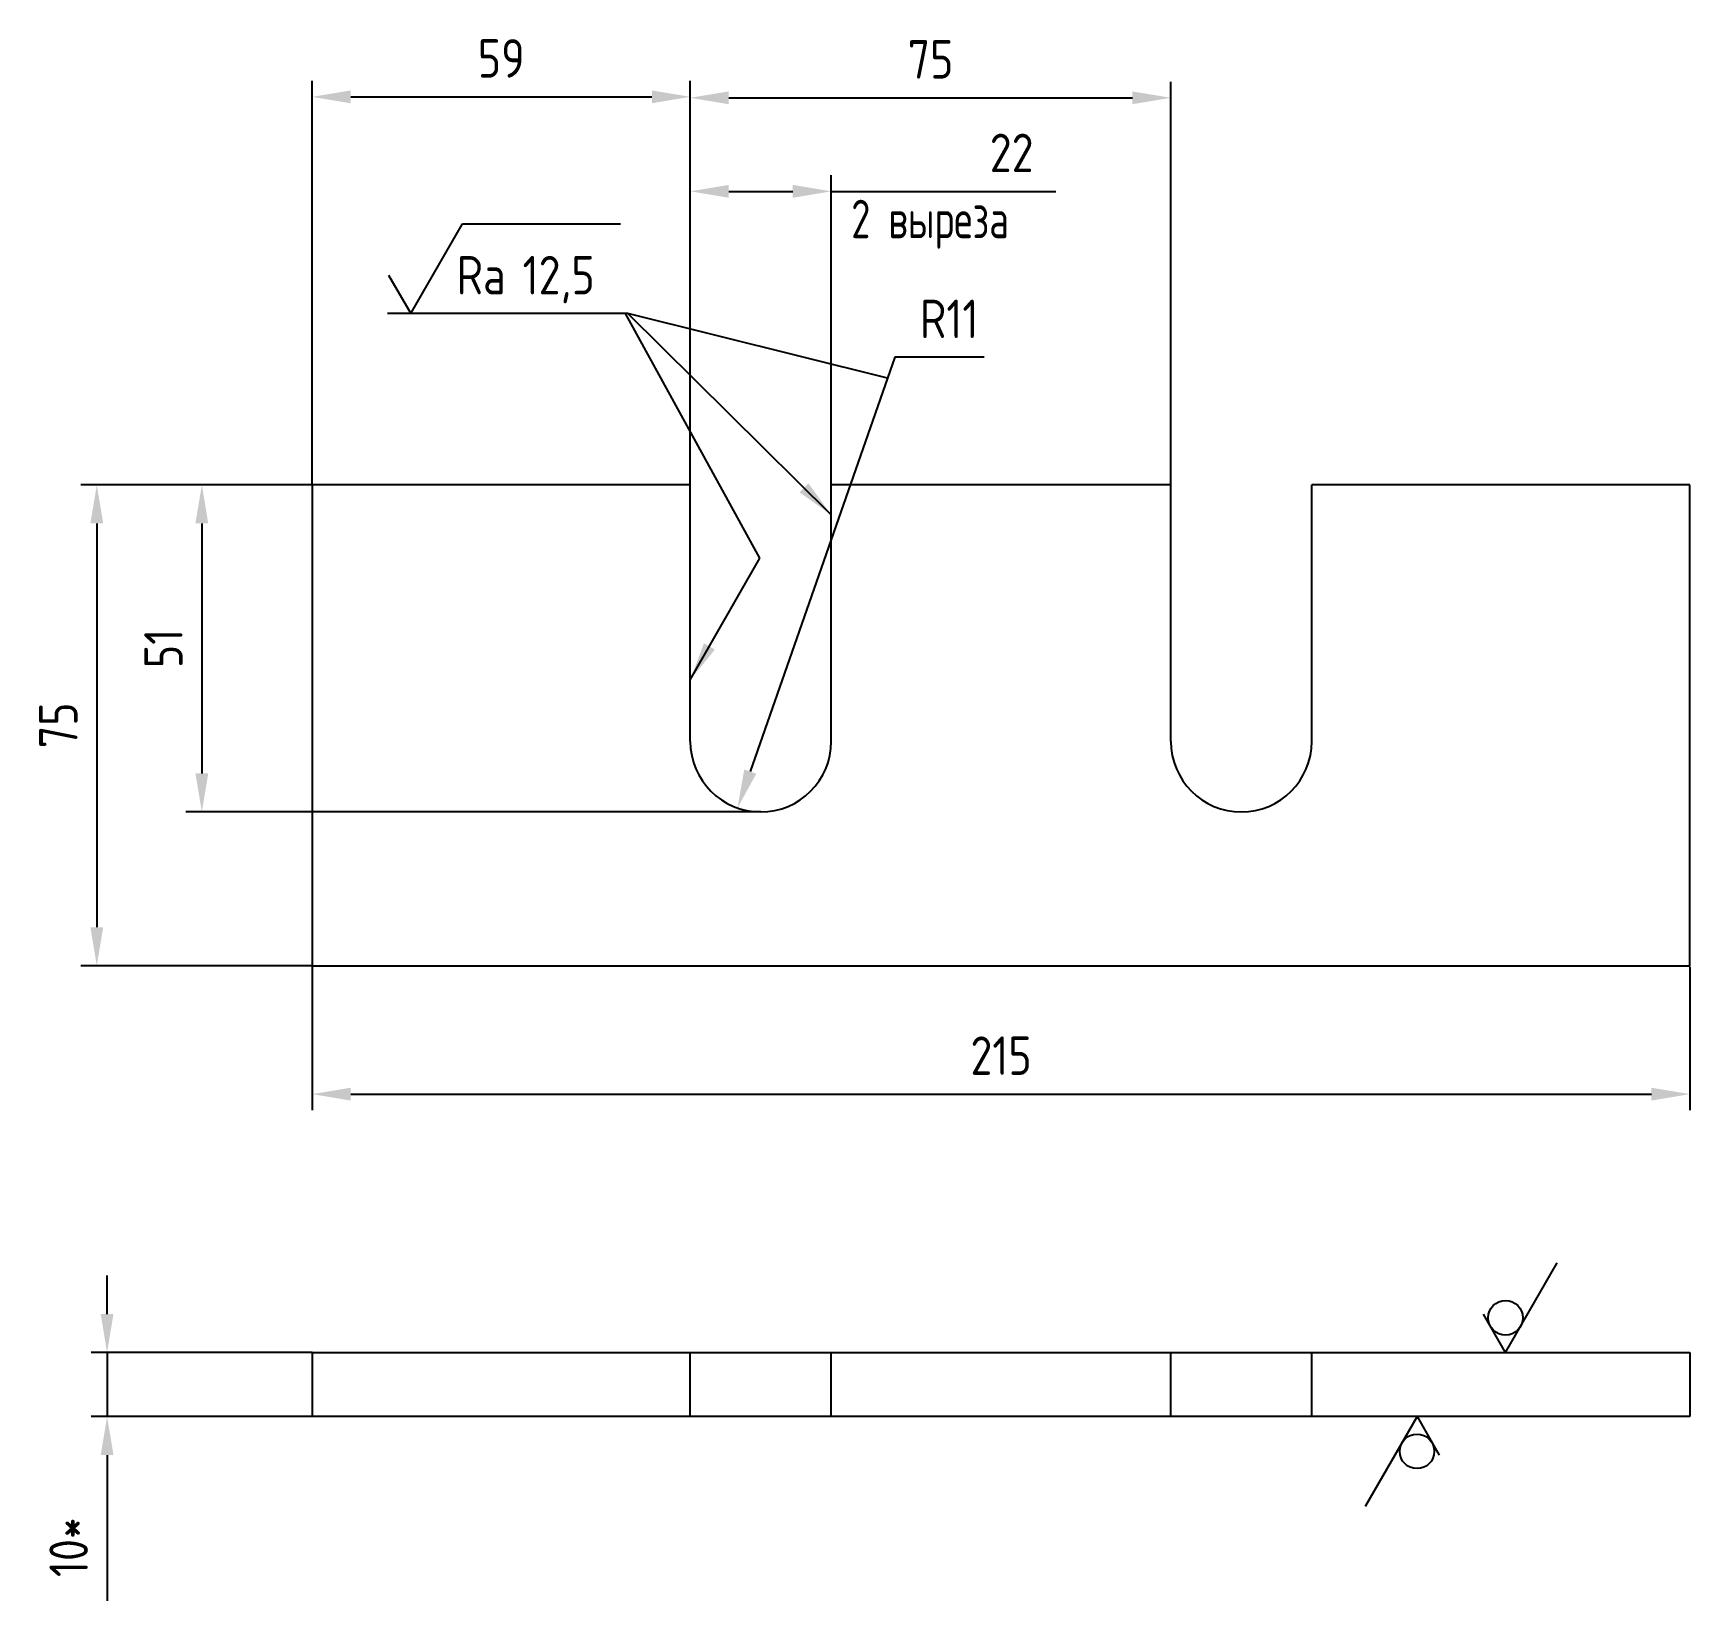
# Model space of a CAD drawing. Header units: millimetres. Extents: x -370 to -111, y -307 to -62.
import ezdxf

# ---------------------------------------------------------------- set-up
doc = ezdxf.new("R2010")
doc.units = ezdxf.units.MM
doc.header["$LTSCALE"] = 0.2
for name, color, linetype in [('Cont', 6, 'Continuous'), ('Dim', 7, 'Continuous'), ('Text', 3, 'Continuous')]:
    doc.layers.add(name, color=color, linetype=linetype)
doc.styles.add('Style1', font='romans.shx', dxfattribs={"width": 0.8})
doc.dimstyles.new('Lin', dxfattribs={"dimtxt": 3, "dimasz": 3, "dimexe": 1.25, "dimexo": 0, "dimgap": 1, "dimtad": 1, "dimtoh": 1, "dimtxsty": 'Style1', "dimcen": 2.5, "dimclrt": 3, "dimadec": 0, "dimazin": 0, "dimtfac": 1, "dimtmove": 0, "dimatfit": 3, "dimldrblk": 'NONE', "dimfxl": 1, "dimarcsym": 0})
doc.dimstyles.new('Lin2', dxfattribs={"dimscale": 2, "dimtxt": 3, "dimasz": 3, "dimexe": 1.25, "dimexo": 0, "dimgap": 1.5, "dimtad": 1, "dimtxsty": 'Style1', "dimcen": 2.5, "dimclrt": 3, "dimadec": 0, "dimazin": 0, "dimtfac": 1, "dimtmove": 0, "dimatfit": 3, "dimldrblk": 'DOT', "dimfxl": 1, "dimarcsym": 0})
doc.dimstyles.new('Rad2_5', dxfattribs={"dimscale": 2.5, "dimtxt": 3, "dimasz": 3, "dimexe": 1.25, "dimexo": 0, "dimgap": 1.5, "dimtad": 1, "dimtoh": 1, "dimtxsty": 'Style1', "dimcen": 2.5, "dimclrt": 3, "dimadec": 0, "dimazin": 0, "dimtfac": 1, "dimtmove": 0, "dimatfit": 3, "dimfxl": 1, "dimarcsym": 0})

# ---------------------------------------------------------------- blocks, each defined once
blk = doc.blocks.new('*D12')
at = {"layer": 'Defpoints', "color": 0, "transparency": 16777216}
for p in [(-326.37, -132.84), (-360, -207.84), (-326.37, -207.84)]:
    blk.add_point(p, dxfattribs=at)
at = {"layer": 'Dim', "color": 0, "lineweight": -2, "transparency": 16777216}
for p, q in [((-326.37, -132.84), (-362.5, -132.84)), ((-360, -138.84), (-360, -201.84)), ((-326.37, -207.84), (-362.5, -207.84))]:
    blk.add_line(p, q, dxfattribs=at)
at = {"layer": 'Dim', "color": 0, "transparency": 16777216}
for points in [[(-361, -138.84), (-359, -138.84), (-360, -132.84)], [(-361, -201.84), (-359, -201.84), (-360, -207.84)]]:
    blk.add_solid(points, dxfattribs=at)
at = {"layer": 'Dim', "color": 3, "transparency": 16777216, "insert": (-366, -170.34), "char_height": 6, "attachment_point": 5, "rotation": 90, "style": 'Style1'}
blk.add_mtext('75', dxfattribs=at)
blk = doc.blocks.new('_Dot')
at = {"color": 0, "linetype": 'ByBlock', "lineweight": -2}
blk.add_line((-0.5, 0), (-1, 0), dxfattribs=at)
at = {"color": 0, "linetype": 'ByBlock', "const_width": 0.5}
blk.add_lwpolyline([(-0.25, 0, 1), (0.25, 0, 1)], format="xyb", close=True, dxfattribs=at)
blk = doc.blocks.new('*D13')
at = {"layer": 'Defpoints', "color": 0, "transparency": 16777216}
for p in [(-326.37, -207.99), (-111.37, -207.99), (-111.37, -227.87)]:
    blk.add_point(p, dxfattribs=at)
at = {"layer": 'Dim', "color": 0, "lineweight": -2, "transparency": 16777216}
for p, q in [((-326.37, -207.99), (-326.37, -230.37)), ((-111.37, -207.99), (-111.37, -230.37)), ((-320.37, -227.87), (-117.37, -227.87))]:
    blk.add_line(p, q, dxfattribs=at)
at = {"layer": 'Dim', "color": 0, "transparency": 16777216}
for points in [[(-320.37, -226.87), (-320.37, -228.87), (-326.37, -227.87)], [(-117.37, -226.87), (-117.37, -228.87), (-111.37, -227.87)]]:
    blk.add_solid(points, dxfattribs=at)
at = {"layer": 'Dim', "color": 3, "transparency": 16777216, "insert": (-218.87, -221.87), "char_height": 6, "attachment_point": 5, "style": 'Style1'}
blk.add_mtext('215', dxfattribs=at)
blk = doc.blocks.new('*D14')
at = {"layer": 'Defpoints', "color": 0, "transparency": 16777216}
for p in [(-325.79, -132.84), (-343.6, -183.84), (-256.37, -183.84)]:
    blk.add_point(p, dxfattribs=at)
at = {"layer": 'Dim', "color": 0, "lineweight": -2, "transparency": 16777216}
for p, q in [((-325.79, -132.84), (-346.1, -132.84)), ((-343.6, -138.84), (-343.6, -177.84)), ((-256.37, -183.84), (-346.1, -183.84))]:
    blk.add_line(p, q, dxfattribs=at)
at = {"layer": 'Dim', "color": 0, "transparency": 16777216}
for points in [[(-344.6, -138.84), (-342.6, -138.84), (-343.6, -132.84)], [(-344.6, -177.84), (-342.6, -177.84), (-343.6, -183.84)]]:
    blk.add_solid(points, dxfattribs=at)
at = {"layer": 'Dim', "color": 3, "transparency": 16777216, "insert": (-349.6, -158.34), "char_height": 6, "attachment_point": 5, "rotation": 90, "style": 'Style1'}
blk.add_mtext('51', dxfattribs=at)
blk = doc.blocks.new('sherISO_01')
at = {"layer": 'Text'}
blk.add_line((4.04, 7), (16.36, 7), dxfattribs=at)
blk.add_lwpolyline([(-1.73, 3), (0, 0), (4.04, 7)], dxfattribs=at)
at = {"layer": 'Text', "style": 'Style1', "width": 0.8}
blk.add_text('Ra', height=3, dxfattribs=at).set_placement((3.58, 1.5))
blk.add_attdef('12,5', (8.73, 1.5), '', height=3, dxfattribs=at)
blk = doc.blocks.new('*D16')
at = {"layer": 'Defpoints', "color": 0, "transparency": 16777216}
for p in [(-267.37, -72.29), (-326.37, -132.84), (-267.37, -132.84)]:
    blk.add_point(p, dxfattribs=at)
at = {"layer": 'Dim', "color": 0, "lineweight": -2, "transparency": 16777216}
for p, q in [((-326.37, -132.84), (-326.37, -69.79)), ((-267.37, -132.84), (-267.37, -69.79)), ((-320.37, -72.29), (-273.37, -72.29))]:
    blk.add_line(p, q, dxfattribs=at)
at = {"layer": 'Dim', "color": 0, "transparency": 16777216}
for points in [[(-320.37, -71.29), (-320.37, -73.29), (-326.37, -72.29)], [(-273.37, -71.29), (-273.37, -73.29), (-267.37, -72.29)]]:
    blk.add_solid(points, dxfattribs=at)
at = {"layer": 'Dim', "color": 3, "transparency": 16777216, "insert": (-296.87, -66.29), "char_height": 6, "attachment_point": 5, "style": 'Style1'}
blk.add_mtext('59', dxfattribs=at)
blk = doc.blocks.new('*D17')
at = {"layer": 'Defpoints', "color": 0, "transparency": 16777216}
for p in [(-245.37, -87.03), (-267.37, -132.84), (-245.37, -132.84)]:
    blk.add_point(p, dxfattribs=at)
at = {"layer": 'Dim', "color": 0, "lineweight": -2, "transparency": 16777216}
for p, q in [((-267.37, -132.84), (-267.37, -84.53)), ((-245.37, -132.84), (-245.37, -84.53)), ((-261.37, -87.03), (-251.37, -87.03)), ((-245.37, -87.03), (-210.33, -87.03))]:
    blk.add_line(p, q, dxfattribs=at)
at = {"layer": 'Dim', "color": 0, "transparency": 16777216}
for points in [[(-261.37, -86.03), (-261.37, -88.03), (-267.37, -87.03)], [(-251.37, -86.03), (-251.37, -88.03), (-245.37, -87.03)]]:
    blk.add_solid(points, dxfattribs=at)
at = {"layer": 'Dim', "color": 3, "transparency": 16777216, "insert": (-217.22, -81.03), "char_height": 6, "attachment_point": 5, "style": 'Style1'}
blk.add_mtext('22', dxfattribs=at)
blk = doc.blocks.new('*D18')
at = {"layer": 'Defpoints', "color": 0, "transparency": 16777216}
for p in [(-192.37, -72.44), (-267.37, -132.84), (-192.37, -132.84)]:
    blk.add_point(p, dxfattribs=at)
at = {"layer": 'Dim', "color": 0, "lineweight": -2, "transparency": 16777216}
for p, q in [((-267.37, -132.84), (-267.37, -69.94)), ((-192.37, -132.84), (-192.37, -69.94)), ((-261.37, -72.44), (-198.37, -72.44))]:
    blk.add_line(p, q, dxfattribs=at)
at = {"layer": 'Dim', "color": 0, "transparency": 16777216}
for points in [[(-261.37, -71.44), (-261.37, -73.44), (-267.37, -72.44)], [(-198.37, -71.44), (-198.37, -73.44), (-192.37, -72.44)]]:
    blk.add_solid(points, dxfattribs=at)
at = {"layer": 'Dim', "color": 3, "transparency": 16777216, "insert": (-229.87, -66.44), "char_height": 6, "attachment_point": 5, "style": 'Style1'}
blk.add_mtext('75', dxfattribs=at)
blk = doc.blocks.new('*D19')
at = {"layer": 'Defpoints', "color": 0, "transparency": 16777216}
for p in [(-256.37, -172.84), (-260, -183.22)]:
    blk.add_point(p, dxfattribs=at)
at = {"layer": 'Dim', "color": 0, "lineweight": -2, "transparency": 16777216}
for p, q in [((-235.46, -112.92), (-258.02, -177.56)), ((-221.49, -112.92), (-235.46, -112.92))]:
    blk.add_line(p, q, dxfattribs=at)
at = {"layer": 'Dim', "color": 0, "transparency": 16777216}
blk.add_solid([(-258.96, -177.23), (-257.07, -177.89), (-260, -183.22)], dxfattribs=at)
at = {"layer": 'Dim', "color": 3, "transparency": 16777216, "insert": (-226.97, -106.92), "char_height": 6, "attachment_point": 5, "style": 'Style1'}
blk.add_mtext('R11', dxfattribs=at)
blk = doc.blocks.new('*D21')
at = {"layer": 'Defpoints', "color": 0, "transparency": 16777216}
for p in [(-326.37, -268.18), (-358.39, -278.18), (-326.37, -278.18)]:
    blk.add_point(p, dxfattribs=at)
at = {"layer": 'Dim', "color": 0, "lineweight": -2, "transparency": 16777216}
for p, q in [((-358.39, -262.18), (-358.39, -256.18)), ((-326.37, -268.18), (-360.89, -268.18)), ((-358.39, -268.18), (-358.39, -278.18)), ((-326.37, -278.18), (-360.89, -278.18)), ((-358.39, -284.18), (-358.39, -306.92))]:
    blk.add_line(p, q, dxfattribs=at)
at = {"layer": 'Dim', "color": 0, "transparency": 16777216}
for points in [[(-359.39, -262.18), (-357.39, -262.18), (-358.39, -268.18)], [(-359.39, -284.18), (-357.39, -284.18), (-358.39, -278.18)]]:
    blk.add_solid(points, dxfattribs=at)
at = {"layer": 'Dim', "color": 3, "transparency": 16777216, "insert": (-364.39, -298.55), "char_height": 6, "attachment_point": 5, "rotation": 90, "style": 'Style1'}
blk.add_mtext('10*', dxfattribs=at)
blk = doc.blocks.new('sherISO_09')
at = {"layer": 'Text'}
for q in [(4.04, 7), (-1.73, 3)]:
    blk.add_line((0, 0), q, dxfattribs=at)
blk.add_circle((0, 2.71), 1.35, dxfattribs=at)

msp = doc.modelspace()

# ---------------------------------------------------------------- linework, layer by layer
at = {"layer": 'Cont'}
for p, q in [((-326.371, -132.838), (-326.371, -207.838)), ((-267.371, -132.838), (-326.371, -132.838)), ((-267.371, -172.838), (-267.371, -132.838)), ((-245.371, -172.838), (-245.371, -132.838)), ((-192.371, -132.838), (-245.371, -132.838)), ((-192.371, -172.838), (-192.371, -132.838)), ((-111.371, -132.838), (-170.371, -132.838)), ((-170.371, -172.838), (-170.371, -132.838)), ((-111.371, -207.838), (-111.371, -132.838)), ((-326.371, -207.838), (-111.371, -207.838)), ((-326.371, -268.177), (-326.371, -278.177)), ((-326.371, -268.177), (-111.371, -268.177)), ((-267.371, -278.177), (-267.371, -268.177)), ((-245.371, -278.177), (-245.371, -268.177)), ((-192.371, -278.177), (-192.371, -268.177)), ((-170.371, -278.177), (-170.371, -268.177)), ((-111.371, -268.177), (-111.371, -278.177)), ((-111.371, -278.177), (-326.371, -278.177))]:
    msp.add_line(p, q, dxfattribs=at)
for centre in [(-256.371, -172.838), (-181.371, -172.838)]:
    msp.add_arc(centre, 11, 180, 0, dxfattribs=at)

# ---------------------------------------------------------------- block references
at = {"layer": 'Dim', "xscale": 2, "yscale": 2, "zscale": 2}
msp.add_blockref('sherISO_09', (-140.137, -268.177), dxfattribs=at)
at = {"layer": 'Dim', "xscale": 2, "yscale": 2, "zscale": 2, "rotation": 180}
msp.add_blockref('sherISO_09', (-153.956, -278.177), dxfattribs=at)
at = {"layer": 'Text', "xscale": 2, "yscale": 2, "zscale": 2}
msp.add_blockref('sherISO_01', (-311.002, -106.109), dxfattribs=at).add_auto_attribs({'12,5': '12,5'})

# ---------------------------------------------------------------- texts
at = {"layer": 'Text', "color": 3, "style": 'Style1', "width": 0.7}
msp.add_text('2 выреза', height=6, dxfattribs=at).set_placement((-242.252, -94.343))

# ---------------------------------------------------------------- dimensions: what is measured, and where the dimension line sits
at = {"layer": 'Dim'}
for base, p1, p2, picture, middle in [((-267.371, -72.29), (-326.371, -132.838), (-267.371, -132.838), '*D16', (-296.871, -66.29)), ((-192.371, -72.445), (-267.371, -132.838), (-192.371, -132.838), '*D18', (-229.871, -66.445))]:
    dim = msp.add_linear_dim(base=base, p1=p1, p2=p2, dimstyle='Rad2_5', override={"dimscale": 2}, dxfattribs=at)
    dim.commit()
    dim.dimension.update_dxf_attribs({"geometry": picture, "text_midpoint": middle})
dim = msp.add_linear_dim(base=(-245.371, -87.033), p1=(-267.371, -132.838), p2=(-245.371, -132.838), dimstyle='Rad2_5', override={"dimscale": 2}, dxfattribs=at)
dim.commit()
dim.dimension.update_dxf_attribs({"geometry": '*D17', "text_midpoint": (-217.22, -87.033), "dimtype": 160})
dim = msp.add_radius_dim(center=(-256.371, -172.838), mpoint=(-259.996, -183.223), dimstyle='Rad2_5', override={"dimscale": 2, "dimtmove": 1}, dxfattribs=at)
dim.commit()
dim.dimension.update_dxf_attribs({"geometry": '*D19', "text_midpoint": (-235.458, -112.92), "dimtype": 164})
for base, p1, p2, picture, middle in [((-359.995, -207.838), (-326.371, -132.838), (-326.371, -207.838), '*D12', (-365.995, -170.338)), ((-343.602, -183.838), (-325.79, -132.838), (-256.371, -183.838), '*D14', (-349.602, -158.338))]:
    dim = msp.add_linear_dim(base=base, p1=p1, p2=p2, angle=90, dimstyle='Lin2', dxfattribs=at)
    dim.commit()
    dim.dimension.update_dxf_attribs({"geometry": picture, "text_midpoint": middle})
dim = msp.add_linear_dim(base=(-111.371, -227.874), p1=(-326.371, -207.992), p2=(-111.371, -207.992), dimstyle='Lin2', dxfattribs=at)
dim.commit()
dim.dimension.update_dxf_attribs({"geometry": '*D13', "text_midpoint": (-218.871, -221.874)})
dim = msp.add_linear_dim(base=(-358.394, -278.177), p1=(-326.371, -268.177), p2=(-326.371, -278.177), angle=90, text='<>*', dimstyle='Lin2', dxfattribs=at)
dim.commit()
dim.dimension.update_dxf_attribs({"geometry": '*D21', "text_midpoint": (-364.394, -298.549)})

# ---------------------------------------------------------------- leaders
for points, dimstyle, override in [([(-236.595, -116.177), (-277.097, -106.109), (-314.618, -106.109)], 'Lin', {"dimscale": 2}), ([(-267.371, -163.237), (-256.498, -144.263), (-277.475, -106.109)], 'Rad2_5', {"dimscale": 2, "dimgap": 1.5, "dimtad": 0})]:
    msp.add_leader(points, dimstyle=dimstyle, override=override, dxfattribs=at)
at = {"layer": 'Dim', "annotation_type": 0, "has_hookline": 1, "hookline_direction": 0}
msp.add_leader([(-245.371, -137.5), (-277.097, -106.109), (-303.279, -106.109)], dimstyle='Rad2_5', override={"dimscale": 2, "dimgap": 1.5, "dimtad": 0}, dxfattribs=at)

doc.saveas('drawing.dxf')
